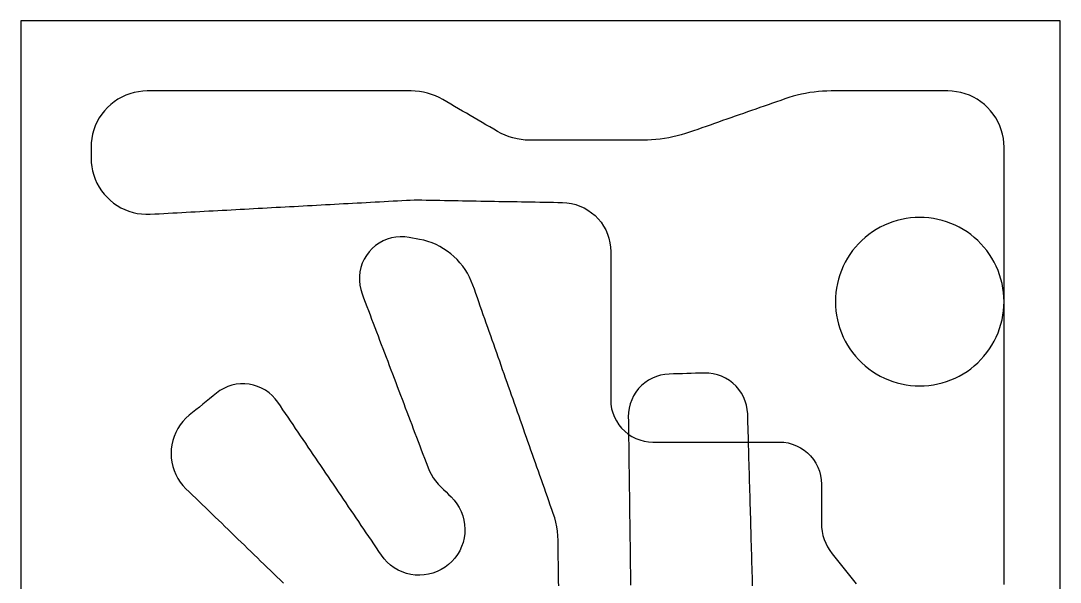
# Model space of a CAD drawing. Header units: millimetres. Extents: x 180000 to 328000, y 0 to 160000.
# Drawn here: x 180000 to 328000, y 80038 to 160000 of the extents above; entities that cross this region are included whole.
import ezdxf

# ---------------------------------------------------------------- set-up
doc = ezdxf.new("R2010")
doc.units = ezdxf.units.MM
for name, color, linetype in [('FLOOR', 8, 'Continuous'), ('LOWER', 4, 'Continuous'), ('MIDDLE', 30, 'Continuous'), ('UPPER', 3, 'Continuous')]:
    doc.layers.add(name, color=color, linetype=linetype)

msp = doc.modelspace()

# ---------------------------------------------------------------- linework, layer by layer
at = {"layer": 'FLOOR'}
msp.add_lwpolyline([(180000, 0), (328000, 0), (328000, 160000), (180000, 160000)], close=True, dxfattribs=at)
at = {"layer": 'LOWER'}
for p, q in [((306059, 131842, 1133), (305420, 131719, 1176)), ((306703, 131930, 1090), (306059, 131842, 1133)), ((307350, 131982, 1047), (306703, 131930, 1090)), ((308000, 132000, 1006), (307350, 131982, 1047)), ((308650, 131982, 966), (308000, 132000, 1006)), ((309297, 131930, 927), (308650, 131982, 966)), ((309941, 131842, 888), (309297, 131930, 927)), ((310580, 131719, 851), (309941, 131842, 888)), ((301813, 130282, 1455), (301266, 129932, 1504)), ((302379, 130602, 1407), (301813, 130282, 1455)), ((302961, 130891, 1359), (302379, 130602, 1407)), ((303558, 131148, 1312), (302961, 130891, 1359)), ((304168, 131372, 1266), (303558, 131148, 1312)), ((304790, 131563, 1221), (304168, 131372, 1266)), ((305420, 131719, 1176), (304790, 131563, 1221)), ((311210, 131563, 815), (310580, 131719, 851)), ((311832, 131372, 780), (311210, 131563, 815)), ((312442, 131148, 746), (311832, 131372, 780)), ((313039, 130891, 713), (312442, 131148, 746)), ((313621, 130602, 682), (313039, 130891, 713)), ((314187, 130282, 651), (313621, 130602, 682)), ((314734, 129932, 622), (314187, 130282, 651)), ((300231, 129146, 1603), (299748, 128712, 1654)), ((300738, 129553, 1553), (300231, 129146, 1603)), ((301266, 129932, 1504), (300738, 129553, 1553)), ((315262, 129553, 594), (314734, 129932, 622)), ((315769, 129146, 568), (315262, 129553, 594)), ((316252, 128712, 543), (315769, 129146, 568)), ((298854, 127769, 1756), (298447, 127262, 1808)), ((299288, 128252, 1704), (298854, 127769, 1756)), ((299748, 128712, 1654), (299288, 128252, 1704)), ((316712, 128252, 519), (316252, 128712, 543)), ((317146, 127769, 496), (316712, 128252, 519)), ((317553, 127262, 476), (317146, 127769, 496)), ((297718, 126187, 1912), (297398, 125621, 1965)), ((298068, 126734, 1860), (297718, 126187, 1912)), ((298447, 127262, 1808), (298068, 126734, 1860)), ((317932, 126734, 456), (317553, 127262, 476)), ((318282, 126187, 438), (317932, 126734, 456)), ((318602, 125621, 422), (318282, 126187, 438)), ((296852, 124442, 2072), (296628, 123832, 2125)), ((297109, 125039, 2018), (296852, 124442, 2072)), ((297398, 125621, 1965), (297109, 125039, 2018)), ((318891, 125039, 407), (318602, 125621, 422)), ((319148, 124442, 394), (318891, 125039, 407)), ((319372, 123832, 383), (319148, 124442, 394)), ((296437, 123210, 2179), (296281, 122580, 2233)), ((296628, 123832, 2125), (296437, 123210, 2179)), ((319563, 123210, 373), (319372, 123832, 383)), ((319719, 122580, 365), (319563, 123210, 373)), ((296158, 121941, 2287), (296070, 121297, 2341)), ((296281, 122580, 2233), (296158, 121941, 2287)), ((319842, 121941, 358), (319719, 122580, 365)), ((319930, 121297, 354), (319842, 121941, 358)), ((296018, 120650, 2396), (296000, 120000, 2450)), ((296070, 121297, 2341), (296018, 120650, 2396)), ((319982, 120650, 351), (319930, 121297, 354)), ((320000, 120000, 350), (319982, 120650, 351)), ((320000, 119350, 350), (320000, 120000, 350)), ((320000, 118701, 350), (320000, 119350, 350)), ((320000, 118051, 350), (320000, 118701, 350)), ((320000, 117402, 350), (320000, 118051, 350)), ((320000, 116752, 350), (320000, 117402, 350)), ((320000, 116103, 350), (320000, 116752, 350)), ((320000, 115453, 350), (320000, 116103, 350)), ((320000, 114803, 350), (320000, 115453, 350)), ((320000, 114154, 350), (320000, 114803, 350)), ((320000, 113504, 350), (320000, 114154, 350)), ((320000, 112855, 350), (320000, 113504, 350)), ((320000, 112205, 350), (320000, 112855, 350)), ((320000, 111556, 350), (320000, 112205, 350)), ((320000, 110906, 350), (320000, 111556, 350)), ((320000, 110256, 350), (320000, 110906, 350)), ((320000, 109607, 350), (320000, 110256, 350)), ((320000, 108957, 350), (320000, 109607, 350)), ((210053, 108092, 1900), (209463, 107897, 1900)), ((210660, 108225, 1900), (210053, 108092, 1900)), ((211278, 108295, 1900), (210660, 108225, 1900)), ((211899, 108301, 1900), (211278, 108295, 1900)), ((212518, 108242, 1900), (211899, 108301, 1900)), ((213127, 108119, 1900), (212518, 108242, 1900)), ((213721, 107934, 1900), (213127, 108119, 1900)), ((320000, 108308, 350), (320000, 108957, 350)), ((320000, 107658, 350), (320000, 108308, 350)), ((207373, 106568, 1900), (206888, 106174, 1900)), ((207858, 106962, 1900), (207373, 106568, 1900)), ((208360, 107329, 1900), (207858, 106962, 1900)), ((208897, 107641, 1900), (208360, 107329, 1900)), ((209463, 107897, 1900), (208897, 107641, 1900)), ((214292, 107689, 1900), (213721, 107934, 1900)), ((214834, 107386, 1900), (214292, 107689, 1900)), ((215343, 107029, 1900), (214834, 107386, 1900)), ((215811, 106620, 1900), (215343, 107029, 1900)), ((216235, 106166, 1900), (215811, 106620, 1900)), ((320000, 107009, 350), (320000, 107658, 350)), ((320000, 106359, 350), (320000, 107009, 350)), ((205917, 105386, 1900), (205432, 104992, 1900)), ((206402, 105780, 1900), (205917, 105386, 1900)), ((206888, 106174, 1900), (206402, 105780, 1900)), ((216610, 105670, 1900), (216235, 106166, 1900)), ((216970, 105139, 1901), (216610, 105670, 1900)), ((217329, 104607, 1903), (216970, 105139, 1901)), ((320000, 105709, 350), (320000, 106359, 350)), ((320000, 105060, 350), (320000, 105709, 350)), ((203977, 103809, 1900), (203512, 103395, 1900)), ((204462, 104203, 1900), (203977, 103809, 1900)), ((204947, 104597, 1900), (204462, 104203, 1900)), ((205432, 104992, 1900), (204947, 104597, 1900)), ((217689, 104076, 1908), (217329, 104607, 1903)), ((218049, 103545, 1913), (217689, 104076, 1908)), ((320000, 104410, 350), (320000, 105060, 350)), ((320000, 103761, 350), (320000, 104410, 350)), ((320000, 103111, 350), (320000, 103761, 350)), ((202701, 102453, 1900), (202362, 101931, 1900)), ((203086, 102942, 1900), (202701, 102453, 1900)), ((203512, 103395, 1900), (203086, 102942, 1900)), ((218409, 103014, 1920), (218049, 103545, 1913)), ((218768, 102482, 1929), (218409, 103014, 1920)), ((219128, 101951, 1939), (218768, 102482, 1929)), ((320000, 102462, 350), (320000, 103111, 350)), ((320000, 101812, 350), (320000, 102462, 350)), ((201828, 100809, 1900), (201638, 100216, 1900)), ((202070, 101382, 1900), (201828, 100809, 1900)), ((202362, 101931, 1900), (202070, 101382, 1900)), ((219488, 101420, 1950), (219128, 101951, 1939)), ((219847, 100888, 1962), (219488, 101420, 1950)), ((220207, 100357, 1975), (219847, 100888, 1962)), ((236344, 100687, 2446), (236572, 100086, 2435)), ((320000, 101162, 350), (320000, 101812, 350)), ((320000, 100513, 350), (320000, 101162, 350)), ((201501, 99609, 1900), (201419, 98992, 1900)), ((201638, 100216, 1900), (201501, 99609, 1900)), ((220567, 99826, 1989), (220207, 100357, 1975)), ((220927, 99295, 2003), (220567, 99826, 1989)), ((221286, 98763, 2019), (220927, 99295, 2003)), ((236572, 100086, 2435), (236800, 99485, 2425)), ((236800, 99485, 2425), (237028, 98884, 2416)), ((320000, 99863, 350), (320000, 100513, 350)), ((320000, 99214, 350), (320000, 99863, 350)), ((320000, 98564, 350), (320000, 99214, 350)), ((201419, 98992, 1900), (201392, 98370, 1900)), ((201392, 98370, 1900), (201420, 97749, 1900)), ((201420, 97749, 1900), (201504, 97132, 1900)), ((221646, 98232, 2035), (221286, 98763, 2019)), ((222006, 97701, 2052), (221646, 98232, 2035)), ((222365, 97170, 2069), (222006, 97701, 2052)), ((237028, 98884, 2416), (237256, 98283, 2409)), ((237256, 98283, 2409), (237484, 97682, 2404)), ((237484, 97682, 2404), (237712, 97081, 2401)), ((320000, 97915, 350), (320000, 98564, 350)), ((320000, 97265, 350), (320000, 97915, 350)), ((201504, 97132, 1900), (201641, 96525, 1900)), ((201641, 96525, 1900), (201833, 95933, 1900)), ((222725, 96638, 2087), (222365, 97170, 2069)), ((223085, 96107, 2104), (222725, 96638, 2087)), ((237712, 97081, 2401), (237940, 96480, 2400)), ((237940, 96480, 2400), (238166, 95944, 2400)), ((320000, 96615, 350), (320000, 97265, 350)), ((320000, 95966, 350), (320000, 96615, 350)), ((201833, 95933, 1900), (202075, 95360, 1900)), ((202075, 95360, 1900), (202368, 94811, 1900)), ((202368, 94811, 1900), (202709, 94290, 1900)), ((223444, 95576, 2123), (223085, 96107, 2104)), ((223804, 95044, 2141), (223444, 95576, 2123)), ((224164, 94513, 2159), (223804, 95044, 2141)), ((238166, 95944, 2400), (238430, 95426, 2400)), ((238430, 95426, 2400), (238732, 94928, 2400)), ((238732, 94928, 2400), (239068, 94454, 2400)), ((320000, 95316, 350), (320000, 95966, 350)), ((320000, 94667, 350), (320000, 95316, 350)), ((202709, 94290, 1900), (203094, 93802, 1900)), ((203094, 93802, 1900), (203521, 93349, 1900)), ((203521, 93349, 1900), (203984, 92901, 1900)), ((224524, 93982, 2177), (224164, 94513, 2159)), ((224883, 93451, 2196), (224524, 93982, 2177)), ((225243, 92919, 2213), (224883, 93451, 2196)), ((239068, 94454, 2400), (239438, 94005, 2400)), ((239438, 94005, 2400), (239840, 93585, 2400)), ((239840, 93585, 2400), (240199, 93236, 2400)), ((320000, 94017, 350), (320000, 94667, 350)), ((320000, 93368, 350), (320000, 94017, 350)), ((320000, 92718, 350), (320000, 93368, 350)), ((203984, 92901, 1900), (204446, 92454, 1898)), ((204446, 92454, 1898), (204908, 92006, 1896)), ((204908, 92006, 1896), (205370, 91558, 1893)), ((225603, 92388, 2231), (225243, 92919, 2213)), ((225962, 91857, 2248), (225603, 92388, 2231)), ((226322, 91325, 2265), (225962, 91857, 2248)), ((240199, 93236, 2400), (240557, 92887, 2400)), ((240557, 92887, 2400), (240915, 92539, 2400)), ((240915, 92539, 2400), (241274, 92190, 2400)), ((241274, 92190, 2400), (241709, 91722, 2400)), ((320000, 92068, 350), (320000, 92718, 350)), ((320000, 91419, 350), (320000, 92068, 350)), ((205370, 91558, 1893), (205832, 91111, 1889)), ((205832, 91111, 1889), (206294, 90663, 1884)), ((206294, 90663, 1884), (206756, 90215, 1878)), ((226682, 90794, 2281), (226322, 91325, 2265)), ((227042, 90263, 2297), (226682, 90794, 2281)), ((241709, 91722, 2400), (242097, 91214, 2400)), ((242097, 91214, 2400), (242433, 90670, 2400)), ((242433, 90670, 2400), (242713, 90095, 2400)), ((320000, 90769, 350), (320000, 91419, 350)), ((320000, 90120, 350), (320000, 90769, 350)), ((206756, 90215, 1878), (207218, 89768, 1872)), ((207218, 89768, 1872), (207680, 89320, 1865)), ((207680, 89320, 1865), (208143, 88872, 1857)), ((208143, 88872, 1857), (208605, 88425, 1849)), ((227401, 89732, 2311), (227042, 90263, 2297)), ((227761, 89200, 2325), (227401, 89732, 2311)), ((228121, 88669, 2338), (227761, 89200, 2325)), ((242713, 90095, 2400), (242936, 89496, 2400)), ((242936, 89496, 2400), (243099, 88878, 2400)), ((243099, 88878, 2400), (243201, 88247, 2400)), ((320000, 89470, 350), (320000, 90120, 350)), ((320000, 88821, 350), (320000, 89470, 350)), ((320000, 88171, 350), (320000, 88821, 350)), ((208605, 88425, 1849), (209067, 87977, 1839)), ((209067, 87977, 1839), (209529, 87529, 1830)), ((209529, 87529, 1830), (209991, 87081, 1820)), ((228480, 88138, 2350), (228121, 88669, 2338)), ((228840, 87607, 2361), (228480, 88138, 2350)), ((229200, 87075, 2371), (228840, 87607, 2361)), ((243201, 88247, 2400), (243240, 87609, 2400)), ((243240, 87609, 2400), (243216, 86970, 2400)), ((320000, 87521, 350), (320000, 88171, 350)), ((320000, 86872, 350), (320000, 87521, 350)), ((209991, 87081, 1820), (210453, 86634, 1809)), ((210453, 86634, 1809), (210915, 86186, 1798)), ((210915, 86186, 1798), (211377, 85738, 1786)), ((229560, 86544, 2380), (229200, 87075, 2371)), ((229919, 86013, 2387), (229560, 86544, 2380)), ((230279, 85481, 2392), (229919, 86013, 2387)), ((243130, 86336, 2400), (242981, 85715, 2400)), ((243216, 86970, 2400), (243130, 86336, 2400)), ((320000, 86222, 350), (320000, 86872, 350)), ((320000, 85573, 350), (320000, 86222, 350)), ((211377, 85738, 1786), (211839, 85291, 1774)), ((211839, 85291, 1774), (212301, 84843, 1762)), ((212301, 84843, 1762), (212764, 84395, 1749)), ((212764, 84395, 1749), (213226, 83948, 1736)), ((230639, 84950, 2397), (230279, 85481, 2392)), ((230998, 84419, 2399), (230639, 84950, 2397)), ((231358, 83888, 2400), (230998, 84419, 2399)), ((242506, 84529, 2400), (242183, 83978, 2400)), ((242773, 85110, 2400), (242506, 84529, 2400)), ((242981, 85715, 2400), (242773, 85110, 2400)), ((320000, 84923, 350), (320000, 85573, 350)), ((320000, 84274, 350), (320000, 84923, 350)), ((213226, 83948, 1736), (213688, 83500, 1722)), ((213688, 83500, 1722), (214150, 83052, 1708)), ((214150, 83052, 1708), (214612, 82605, 1694)), ((231742, 83376, 2400), (231358, 83888, 2400)), ((232174, 82906, 2400), (231742, 83376, 2400)), ((232651, 82479, 2400), (232174, 82906, 2400)), ((241383, 82982, 2400), (240913, 82548, 2400)), ((241807, 83460, 2400), (241383, 82982, 2400)), ((242183, 83978, 2400), (241807, 83460, 2400)), ((320000, 83624, 350), (320000, 84274, 350)), ((320000, 82974, 350), (320000, 83624, 350)), ((320000, 82325, 350), (320000, 82974, 350)), ((214612, 82605, 1694), (215074, 82157, 1680)), ((215074, 82157, 1680), (215536, 81709, 1666)), ((215536, 81709, 1666), (215998, 81261, 1651)), ((233167, 82102, 2400), (232651, 82479, 2400)), ((233718, 81777, 2400), (233167, 82102, 2400)), ((234298, 81508, 2400), (233718, 81777, 2400)), ((234901, 81297, 2400), (234298, 81508, 2400)), ((239283, 81550, 2400), (238683, 81329, 2400)), ((239858, 81828, 2400), (239283, 81550, 2400)), ((240404, 82162, 2400), (239858, 81828, 2400)), ((240913, 82548, 2400), (240404, 82162, 2400)), ((320000, 81675, 350), (320000, 82325, 350)), ((320000, 81026, 350), (320000, 81675, 350)), ((215998, 81261, 1651), (216460, 80814, 1637)), ((216460, 80814, 1637), (216923, 80366, 1622)), ((216923, 80366, 1622), (217385, 79918, 1607)), ((235523, 81147, 2400), (234901, 81297, 2400)), ((236156, 81058, 2400), (235523, 81147, 2400)), ((236795, 81032, 2400), (236156, 81058, 2400)), ((237433, 81069, 2400), (236795, 81032, 2400)), ((238064, 81168, 2400), (237433, 81069, 2400)), ((238683, 81329, 2400), (238064, 81168, 2400)), ((320000, 80376, 350), (320000, 81026, 350)), ((320000, 79726, 350), (320000, 80376, 350))]:
    msp.add_line(p, q, dxfattribs=at)
at = {"layer": 'MIDDLE'}
for p, q in [((195528, 149608, 4550), (194939, 149391, 4550)), ((196132, 149779, 4550), (195528, 149608, 4550)), ((196749, 149902, 4550), (196132, 149779, 4550)), ((197372, 149975, 4550), (196749, 149902, 4550)), ((198000, 150000, 4550), (197372, 149975, 4550)), ((198648, 150000, 4550), (198000, 150000, 4550)), ((199295, 150000, 4550), (198648, 150000, 4550)), ((199943, 150000, 4550), (199295, 150000, 4550)), ((200591, 150000, 4550), (199943, 150000, 4550)), ((201239, 150000, 4550), (200591, 150000, 4550)), ((201886, 150000, 4550), (201239, 150000, 4550)), ((202534, 150000, 4550), (201886, 150000, 4550)), ((203182, 150000, 4550), (202534, 150000, 4550)), ((203829, 150000, 4550), (203182, 150000, 4550)), ((204477, 150000, 4550), (203829, 150000, 4550)), ((205125, 150000, 4550), (204477, 150000, 4550)), ((205772, 150000, 4550), (205125, 150000, 4550)), ((206420, 150000, 4550), (205772, 150000, 4550)), ((207068, 150000, 4550), (206420, 150000, 4550)), ((207716, 150000, 4554), (207068, 150000, 4550)), ((208363, 150000, 4563), (207716, 150000, 4554)), ((209011, 150000, 4578), (208363, 150000, 4563)), ((209659, 150000, 4597), (209011, 150000, 4578)), ((210306, 150000, 4622), (209659, 150000, 4597)), ((210954, 150000, 4652), (210306, 150000, 4622)), ((211602, 150000, 4688), (210954, 150000, 4652)), ((212249, 150000, 4729), (211602, 150000, 4688)), ((212897, 150000, 4774), (212249, 150000, 4729)), ((213545, 150000, 4826), (212897, 150000, 4774)), ((214193, 150000, 4882), (213545, 150000, 4826)), ((214840, 150000, 4944), (214193, 150000, 4882)), ((215488, 150000, 4894), (214840, 150000, 4944)), ((216136, 150000, 4836), (215488, 150000, 4894)), ((216783, 150000, 4784), (216136, 150000, 4836)), ((217431, 150000, 4737), (216783, 150000, 4784)), ((218079, 150000, 4696), (217431, 150000, 4737)), ((218727, 150000, 4659), (218079, 150000, 4696)), ((219374, 150000, 4628), (218727, 150000, 4659)), ((220022, 150000, 4602), (219374, 150000, 4628)), ((220670, 150000, 4581), (220022, 150000, 4602)), ((221317, 150000, 4566), (220670, 150000, 4581)), ((221965, 150000, 4556), (221317, 150000, 4566)), ((222613, 150000, 4551), (221965, 150000, 4556)), ((223260, 150000, 4550), (222613, 150000, 4551)), ((223908, 150000, 4550), (223260, 150000, 4550)), ((224556, 150000, 4550), (223908, 150000, 4550)), ((225204, 150000, 4550), (224556, 150000, 4550)), ((225851, 150000, 4550), (225204, 150000, 4550)), ((226499, 150000, 4550), (225851, 150000, 4550)), ((227147, 150000, 4550), (226499, 150000, 4550)), ((227794, 150000, 4550), (227147, 150000, 4550)), ((228442, 150000, 4550), (227794, 150000, 4550)), ((229090, 150000, 4550), (228442, 150000, 4550)), ((229738, 150000, 4550), (229090, 150000, 4550)), ((230385, 150000, 4550), (229738, 150000, 4550)), ((231033, 150000, 4550), (230385, 150000, 4550)), ((231681, 150000, 4550), (231033, 150000, 4550)), ((232328, 150000, 4550), (231681, 150000, 4550)), ((232976, 150000, 4550), (232328, 150000, 4550)), ((233624, 150000, 4550), (232976, 150000, 4550)), ((234271, 150000, 4550), (233624, 150000, 4550)), ((234919, 150000, 4550), (234271, 150000, 4550)), ((235567, 150000, 4550), (234919, 150000, 4550)), ((236161, 149980, 4550), (235567, 150000, 4550)), ((236752, 149922, 4550), (236161, 149980, 4550)), ((237337, 149824, 4550), (236752, 149922, 4550)), ((237916, 149688, 4550), (237337, 149824, 4550)), ((238484, 149514, 4550), (237916, 149688, 4550)), ((239039, 149303, 4550), (238484, 149514, 4550)), ((291147, 149543, 4550), (290551, 149403, 4550)), ((291747, 149664, 4550), (291147, 149543, 4550)), ((292350, 149766, 4550), (291747, 149664, 4550)), ((292956, 149850, 4550), (292350, 149766, 4550)), ((293565, 149916, 4550), (292956, 149850, 4550)), ((294175, 149963, 4550), (293565, 149916, 4550)), ((294787, 149991, 4550), (294175, 149963, 4550)), ((295399, 150000, 4550), (294787, 149991, 4550)), ((296037, 150000, 4550), (295399, 150000, 4550)), ((296676, 150000, 4550), (296037, 150000, 4550)), ((297314, 150000, 4550), (296676, 150000, 4550)), ((297953, 150000, 4550), (297314, 150000, 4550)), ((298591, 150000, 4550), (297953, 150000, 4550)), ((299230, 150000, 4550), (298591, 150000, 4550)), ((299868, 150000, 4550), (299230, 150000, 4550)), ((300507, 150000, 4550), (299868, 150000, 4550)), ((301145, 150000, 4550), (300507, 150000, 4550)), ((301784, 150000, 4550), (301145, 150000, 4550)), ((302422, 150000, 4550), (301784, 150000, 4550)), ((303061, 150000, 4550), (302422, 150000, 4550)), ((303699, 150000, 4550), (303061, 150000, 4550)), ((304338, 150000, 4550), (303699, 150000, 4550)), ((304976, 150000, 4550), (304338, 150000, 4550)), ((305615, 150000, 4550), (304976, 150000, 4550)), ((306253, 150000, 4550), (305615, 150000, 4550)), ((306892, 150000, 4550), (306253, 150000, 4550)), ((307530, 150000, 4550), (306892, 150000, 4550)), ((308169, 150000, 4550), (307530, 150000, 4550)), ((308807, 150000, 4550), (308169, 150000, 4550)), ((309446, 150000, 4550), (308807, 150000, 4550)), ((310084, 150000, 4550), (309446, 150000, 4550)), ((310723, 150000, 4550), (310084, 150000, 4550)), ((311361, 150000, 4550), (310723, 150000, 4550)), ((312000, 150000, 4550), (311361, 150000, 4550)), ((312628, 149975, 4550), (312000, 150000, 4550)), ((313251, 149902, 4550), (312628, 149975, 4550)), ((313868, 149779, 4550), (313251, 149902, 4550)), ((314472, 149608, 4550), (313868, 149779, 4550)), ((315061, 149391, 4550), (314472, 149608, 4550)), ((192804, 148083, 4550), (192343, 147657, 4550)), ((193298, 148472, 4550), (192804, 148083, 4550)), ((193820, 148821, 4550), (193298, 148472, 4550)), ((194368, 149128, 4550), (193820, 148821, 4550)), ((194939, 149391, 4550), (194368, 149128, 4550)), ((239579, 149056, 4550), (239039, 149303, 4550)), ((240102, 148774, 4550), (239579, 149056, 4550)), ((240659, 148449, 4550), (240102, 148774, 4550)), ((241215, 148124, 4550), (240659, 148449, 4550)), ((241772, 147799, 4550), (241215, 148124, 4550)), ((286430, 148050, 4440), (285839, 147844, 4382)), ((287020, 148257, 4489), (286430, 148050, 4440)), ((287611, 148464, 4525), (287020, 148257, 4489)), ((288201, 148670, 4546), (287611, 148464, 4525)), ((288792, 148877, 4550), (288201, 148670, 4546)), ((289373, 149071, 4550), (288792, 148877, 4550)), ((289959, 149246, 4550), (289373, 149071, 4550)), ((290551, 149403, 4550), (289959, 149246, 4550)), ((315632, 149128, 4550), (315061, 149391, 4550)), ((316180, 148821, 4550), (315632, 149128, 4550)), ((316702, 148472, 4550), (316180, 148821, 4550)), ((317196, 148083, 4550), (316702, 148472, 4550)), ((317657, 147657, 4550), (317196, 148083, 4550)), ((191528, 146702, 4556), (191179, 146180, 4563)), ((191917, 147196, 4551), (191528, 146702, 4556)), ((192343, 147657, 4550), (191917, 147196, 4551)), ((242329, 147475, 4550), (241772, 147799, 4550)), ((242886, 147150, 4550), (242329, 147475, 4550)), ((243443, 146825, 4550), (242886, 147150, 4550)), ((244000, 146500, 4550), (243443, 146825, 4550)), ((282295, 146603, 4102), (281705, 146397, 4102)), ((282886, 146810, 4120), (282295, 146603, 4102)), ((283477, 147017, 4153), (282886, 146810, 4120)), ((284067, 147223, 4200), (283477, 147017, 4153)), ((284658, 147430, 4257), (284067, 147223, 4200)), ((285248, 147637, 4319), (284658, 147430, 4257)), ((285839, 147844, 4382), (285248, 147637, 4319)), ((318083, 147196, 4550), (317657, 147657, 4550)), ((318472, 146702, 4550), (318083, 147196, 4550)), ((318821, 146180, 4550), (318472, 146702, 4550)), ((190609, 145061, 4586), (190392, 144472, 4602)), ((190872, 145632, 4573), (190609, 145061, 4586)), ((191179, 146180, 4563), (190872, 145632, 4573)), ((244557, 146175, 4550), (244000, 146500, 4550)), ((245114, 145850, 4550), (244557, 146175, 4550)), ((245671, 145525, 4550), (245114, 145850, 4550)), ((246228, 145201, 4550), (245671, 145525, 4550)), ((246785, 144876, 4550), (246228, 145201, 4550)), ((278161, 145156, 4382), (277570, 144950, 4440)), ((278752, 145363, 4319), (278161, 145156, 4382)), ((279342, 145570, 4257), (278752, 145363, 4319)), ((279933, 145777, 4200), (279342, 145570, 4257)), ((280523, 145983, 4153), (279933, 145777, 4200)), ((281114, 146190, 4120), (280523, 145983, 4153)), ((281705, 146397, 4102), (281114, 146190, 4120)), ((319128, 145632, 4550), (318821, 146180, 4550)), ((319391, 145061, 4550), (319128, 145632, 4550)), ((319608, 144472, 4550), (319391, 145061, 4550)), ((190221, 143868, 4620), (190098, 143251, 4641)), ((190392, 144472, 4602), (190221, 143868, 4620)), ((247341, 144551, 4550), (246785, 144876, 4550)), ((247898, 144226, 4550), (247341, 144551, 4550)), ((248421, 143944, 4550), (247898, 144226, 4550)), ((248961, 143697, 4550), (248421, 143944, 4550)), ((249516, 143486, 4550), (248961, 143697, 4550)), ((273449, 143597, 4550), (272853, 143457, 4550)), ((274041, 143754, 4550), (273449, 143597, 4550)), ((274627, 143929, 4550), (274041, 143754, 4550)), ((275208, 144123, 4550), (274627, 143929, 4550)), ((275799, 144330, 4546), (275208, 144123, 4550)), ((276389, 144536, 4525), (275799, 144330, 4546)), ((276980, 144743, 4489), (276389, 144536, 4525)), ((277570, 144950, 4440), (276980, 144743, 4489)), ((319779, 143868, 4550), (319608, 144472, 4550)), ((319902, 143251, 4550), (319779, 143868, 4550)), ((190025, 142628, 4664), (190000, 142000, 4690)), ((190098, 143251, 4641), (190025, 142628, 4664)), ((250084, 143312, 4550), (249516, 143486, 4550)), ((250663, 143176, 4550), (250084, 143312, 4550)), ((251248, 143078, 4550), (250663, 143176, 4550)), ((251839, 143020, 4550), (251248, 143078, 4550)), ((252433, 143000, 4550), (251839, 143020, 4550)), ((253080, 143000, 4550), (252433, 143000, 4550)), ((253727, 143000, 4550), (253080, 143000, 4550)), ((254373, 143000, 4550), (253727, 143000, 4550)), ((255020, 143000, 4550), (254373, 143000, 4550)), ((255667, 143000, 4550), (255020, 143000, 4550)), ((256313, 143000, 4550), (255667, 143000, 4550)), ((256960, 143000, 4550), (256313, 143000, 4550)), ((257607, 143000, 4550), (256960, 143000, 4550)), ((258254, 143000, 4550), (257607, 143000, 4550)), ((258900, 143000, 4550), (258254, 143000, 4550)), ((259547, 143000, 4550), (258900, 143000, 4550)), ((260194, 143000, 4550), (259547, 143000, 4550)), ((260840, 143000, 4550), (260194, 143000, 4550)), ((261487, 143000, 4550), (260840, 143000, 4550)), ((262134, 143000, 4550), (261487, 143000, 4550)), ((262781, 143000, 4550), (262134, 143000, 4550)), ((263427, 143000, 4550), (262781, 143000, 4550)), ((264074, 143000, 4550), (263427, 143000, 4550)), ((264721, 143000, 4550), (264074, 143000, 4550)), ((265367, 143000, 4550), (264721, 143000, 4550)), ((266014, 143000, 4550), (265367, 143000, 4550)), ((266661, 143000, 4550), (266014, 143000, 4550)), ((267308, 143000, 4550), (266661, 143000, 4550)), ((267954, 143000, 4550), (267308, 143000, 4550)), ((268601, 143000, 4550), (267954, 143000, 4550)), ((269213, 143009, 4550), (268601, 143000, 4550)), ((269825, 143037, 4550), (269213, 143009, 4550)), ((270435, 143084, 4550), (269825, 143037, 4550)), ((271044, 143150, 4550), (270435, 143084, 4550)), ((271650, 143234, 4550), (271044, 143150, 4550)), ((272253, 143336, 4550), (271650, 143234, 4550)), ((272853, 143457, 4550), (272253, 143336, 4550)), ((319975, 142628, 4550), (319902, 143251, 4550)), ((320000, 142000, 4550), (319975, 142628, 4550)), ((190000, 142000, 4690), (190000, 141482, 4713)), ((190000, 141482, 4713), (190000, 140964, 4738)), ((190000, 140964, 4738), (190000, 140447, 4764)), ((320000, 141353, 4550), (320000, 142000, 4550)), ((320000, 140706, 4550), (320000, 141353, 4550)), ((320000, 140059, 4550), (320000, 140706, 4550)), ((190000, 140447, 4764), (190024, 139828, 4797)), ((190024, 139828, 4797), (190096, 139213, 4832)), ((190096, 139213, 4832), (190215, 138606, 4869)), ((320000, 139412, 4550), (320000, 140059, 4550)), ((320000, 138765, 4550), (320000, 139412, 4550)), ((190215, 138606, 4869), (190380, 138010, 4908)), ((190380, 138010, 4908), (190591, 137428, 4949)), ((320000, 138118, 4550), (320000, 138765, 4550)), ((320000, 137471, 4550), (320000, 138118, 4550)), ((190591, 137428, 4949), (190847, 136864, 4992)), ((190847, 136864, 4992), (191145, 136322, 5037)), ((191145, 136322, 5037), (191485, 135804, 5083)), ((320000, 136824, 4550), (320000, 137471, 4550)), ((320000, 136176, 4550), (320000, 136824, 4550)), ((320000, 135529, 4550), (320000, 136176, 4550)), ((191485, 135804, 5083), (191863, 135314, 5131)), ((191863, 135314, 5131), (192278, 134855, 5180)), ((192278, 134855, 5180), (192728, 134430, 5231)), ((320000, 134882, 4550), (320000, 135529, 4550)), ((320000, 134235, 4550), (320000, 134882, 4550)), ((192728, 134430, 5231), (193209, 134040, 5284)), ((193209, 134040, 5284), (193718, 133689, 5338)), ((193718, 133689, 5338), (194253, 133378, 5393)), ((194253, 133378, 5393), (194811, 133110, 5449)), ((320000, 133588, 4550), (320000, 134235, 4550)), ((320000, 132941, 4550), (320000, 133588, 4550)), ((194811, 133110, 5449), (195388, 132885, 5506)), ((195388, 132885, 5506), (195980, 132706, 5565)), ((195980, 132706, 5565), (196585, 132573, 5625)), ((196585, 132573, 5625), (197198, 132487, 5685)), ((197198, 132487, 5685), (197815, 132449, 5747)), ((197815, 132449, 5747), (198434, 132458, 5810)), ((198434, 132458, 5810), (199074, 132493, 5875)), ((199074, 132493, 5875), (199714, 132528, 5941)), ((199714, 132528, 5941), (200354, 132563, 6008)), ((200354, 132563, 6008), (200994, 132598, 6076)), ((200994, 132598, 6076), (201635, 132632, 6144)), ((201635, 132632, 6144), (202275, 132667, 6213)), ((202275, 132667, 6213), (202915, 132702, 6282)), ((202915, 132702, 6282), (203555, 132737, 6352)), ((203555, 132737, 6352), (204195, 132771, 6422)), ((204195, 132771, 6422), (204835, 132806, 6492)), ((204835, 132806, 6492), (205475, 132841, 6562)), ((205475, 132841, 6562), (206115, 132876, 6633)), ((206115, 132876, 6633), (206755, 132911, 6703)), ((320000, 132294, 4550), (320000, 132941, 4550)), ((320000, 131647, 4550), (320000, 132294, 4550)), ((320000, 131000, 4550), (320000, 131647, 4550)), ((320000, 130353, 4550), (320000, 131000, 4550)), ((320000, 129706, 4550), (320000, 130353, 4550)), ((232174, 128897, 3000), (231588, 128651, 3000)), ((232782, 129079, 3000), (232174, 128897, 3000)), ((233407, 129197, 3000), (232782, 129079, 3000)), ((234040, 129247, 3000), (233407, 129197, 3000)), ((234675, 129230, 3000), (234040, 129247, 3000)), ((235305, 129146, 3000), (234675, 129230, 3000)), ((235796, 129054, 3000), (235305, 129146, 3000)), ((236288, 128962, 3000), (235796, 129054, 3000)), ((236779, 128870, 3000), (236288, 128962, 3000)), ((237381, 128738, 3000), (236779, 128870, 3000)), ((320000, 129059, 4550), (320000, 129706, 4550)), ((320000, 128412, 4550), (320000, 129059, 4550)), ((230031, 127564, 3000), (229598, 127099, 3000)), ((230510, 127981, 3000), (230031, 127564, 3000)), ((231031, 128345, 3000), (230510, 127981, 3000)), ((231588, 128651, 3000), (231031, 128345, 3000)), ((237973, 128569, 3000), (237381, 128738, 3000)), ((238554, 128364, 3000), (237973, 128569, 3000)), ((239121, 128124, 3000), (238554, 128364, 3000)), ((239672, 127849, 3000), (239121, 128124, 3000)), ((240205, 127541, 3000), (239672, 127849, 3000)), ((240719, 127200, 3000), (240205, 127541, 3000)), ((320000, 127765, 4550), (320000, 128412, 4550)), ((320000, 127118, 4550), (320000, 127765, 4550)), ((228891, 126046, 3000), (228625, 125469, 3000)), ((229216, 126591, 3000), (228891, 126046, 3000)), ((229598, 127099, 3000), (229216, 126591, 3000)), ((241210, 126829, 3000), (240719, 127200, 3000)), ((241677, 126428, 3000), (241210, 126829, 3000)), ((242119, 125999, 3000), (241677, 126428, 3000)), ((242534, 125544, 3000), (242119, 125999, 3000)), ((320000, 126471, 4550), (320000, 127118, 4550)), ((320000, 125824, 4550), (320000, 126471, 4550)), ((320000, 125176, 4550), (320000, 125824, 4550)), ((228422, 124867, 3000), (228283, 124247, 3000)), ((228625, 125469, 3000), (228422, 124867, 3000)), ((242920, 125064, 3000), (242534, 125544, 3000)), ((243276, 124561, 3000), (242920, 125064, 3000)), ((243600, 124037, 3000), (243276, 124561, 3000)), ((320000, 124529, 4550), (320000, 125176, 4550)), ((320000, 123882, 4550), (320000, 124529, 4550)), ((228211, 123615, 3000), (228205, 122980, 3000)), ((228205, 122980, 3000), (228268, 122348, 3000)), ((228283, 124247, 3000), (228211, 123615, 3000)), ((243891, 123494, 3000), (243600, 124037, 3000)), ((244148, 122934, 3000), (243891, 123494, 3000)), ((244370, 122360, 3000), (244148, 122934, 3000)), ((320000, 123235, 4550), (320000, 123882, 4550)), ((320000, 122588, 4550), (320000, 123235, 4550)), ((228268, 122348, 3000), (228396, 121726, 3000)), ((228396, 121726, 3000), (228590, 121120, 3000)), ((244582, 121757, 3000), (244370, 122360, 3000)), ((244794, 121154, 3001), (244582, 121757, 3000)), ((320000, 121941, 4550), (320000, 122588, 4550)), ((320000, 121294, 4550), (320000, 121941, 4550)), ((228590, 121120, 3000), (228818, 120520, 2999)), ((228818, 120520, 2999), (229046, 119919, 2996)), ((229046, 119919, 2996), (229274, 119318, 2991)), ((245006, 120552, 3002), (244794, 121154, 3001)), ((245218, 119949, 3003), (245006, 120552, 3002)), ((245430, 119346, 3005), (245218, 119949, 3003)), ((296000, 120000, 2450), (296018, 119350, 2504)), ((319982, 119350, 4549), (320000, 120000, 4550)), ((320000, 120647, 4550), (320000, 121294, 4550)), ((320000, 120000, 4550), (320000, 120647, 4550)), ((229274, 119318, 2991), (229502, 118717, 2984)), ((229502, 118717, 2984), (229730, 118116, 2975)), ((245642, 118743, 3007), (245430, 119346, 3005)), ((245854, 118141, 3010), (245642, 118743, 3007)), ((296018, 119350, 2504), (296070, 118703, 2559)), ((296070, 118703, 2559), (296158, 118059, 2613)), ((319842, 118059, 4542), (319930, 118703, 4546)), ((319930, 118703, 4546), (319982, 119350, 4549)), ((229730, 118116, 2975), (229958, 117515, 2965)), ((229958, 117515, 2965), (230186, 116914, 2954)), ((246066, 117538, 3013), (245854, 118141, 3010)), ((246279, 116935, 3016), (246066, 117538, 3013)), ((246491, 116332, 3020), (246279, 116935, 3016)), ((296158, 118059, 2613), (296281, 117420, 2667)), ((296281, 117420, 2667), (296437, 116790, 2721)), ((319563, 116790, 4527), (319719, 117420, 4535)), ((319719, 117420, 4535), (319842, 118059, 4542)), ((230186, 116914, 2954), (230414, 116313, 2940)), ((230414, 116313, 2940), (230642, 115712, 2926)), ((230642, 115712, 2926), (230870, 115111, 2910)), ((246703, 115730, 3024), (246491, 116332, 3020)), ((246915, 115127, 3028), (246703, 115730, 3024)), ((296437, 116790, 2721), (296628, 116168, 2775)), ((296628, 116168, 2775), (296852, 115558, 2828)), ((296852, 115558, 2828), (297109, 114961, 2882)), ((318891, 114961, 4493), (319148, 115558, 4506)), ((319148, 115558, 4506), (319372, 116168, 4517)), ((319372, 116168, 4517), (319563, 116790, 4527)), ((230870, 115111, 2910), (231098, 114510, 2894)), ((231098, 114510, 2894), (231326, 113909, 2876)), ((247127, 114524, 3033), (246915, 115127, 3028)), ((247339, 113921, 3038), (247127, 114524, 3033)), ((297109, 114961, 2882), (297398, 114379, 2935)), ((297398, 114379, 2935), (297718, 113813, 2988)), ((318282, 113813, 4462), (318602, 114379, 4478)), ((318602, 114379, 4478), (318891, 114961, 4493)), ((231326, 113909, 2876), (231554, 113308, 2857)), ((231554, 113308, 2857), (231783, 112707, 2838)), ((231783, 112707, 2838), (232011, 112106, 2818)), ((247551, 113319, 3043), (247339, 113921, 3038)), ((247763, 112716, 3049), (247551, 113319, 3043)), ((247975, 112113, 3054), (247763, 112716, 3049)), ((297718, 113813, 2988), (298068, 113266, 3040)), ((298068, 113266, 3040), (298447, 112738, 3092)), ((298447, 112738, 3092), (298854, 112231, 3144)), ((317146, 112231, 4404), (317553, 112738, 4424)), ((317553, 112738, 4424), (317932, 113266, 4444)), ((317932, 113266, 4444), (318282, 113813, 4462)), ((232011, 112106, 2818), (232239, 111505, 2797)), ((232239, 111505, 2797), (232467, 110904, 2776)), ((248187, 111510, 3060), (247975, 112113, 3054)), ((248399, 110908, 3067), (248187, 111510, 3060)), ((298854, 112231, 3144), (299288, 111748, 3196)), ((299288, 111748, 3196), (299748, 111288, 3246)), ((299748, 111288, 3246), (300231, 110854, 3297)), ((315769, 110854, 4332), (316252, 111288, 4357)), ((316252, 111288, 4357), (316712, 111748, 4381)), ((316712, 111748, 4381), (317146, 112231, 4404)), ((232467, 110904, 2776), (232695, 110303, 2755)), ((232695, 110303, 2755), (232923, 109702, 2733)), ((232923, 109702, 2733), (233151, 109101, 2711)), ((248611, 110305, 3073), (248399, 110908, 3067)), ((248823, 109702, 3080), (248611, 110305, 3073)), ((249035, 109099, 3087), (248823, 109702, 3080)), ((271712, 109631, 4100), (271101, 109517, 4100)), ((272332, 109681, 4100), (271712, 109631, 4100)), ((272957, 109699, 4100), (272332, 109681, 4100)), ((273581, 109717, 4100), (272957, 109699, 4100)), ((274206, 109735, 4100), (273581, 109717, 4100)), ((274831, 109753, 4100), (274206, 109735, 4100)), ((275456, 109771, 4100), (274831, 109753, 4100)), ((276080, 109789, 4100), (275456, 109771, 4100)), ((276705, 109807, 4100), (276080, 109789, 4100)), ((277330, 109825, 4100), (276705, 109807, 4100)), ((277958, 109810, 4100), (277330, 109825, 4100)), ((278580, 109730, 4100), (277958, 109810, 4100)), ((279192, 109585, 4100), (278580, 109730, 4100)), ((279784, 109377, 4100), (279192, 109585, 4100)), ((300231, 110854, 3297), (300738, 110447, 3347)), ((300738, 110447, 3347), (301266, 110068, 3396)), ((301266, 110068, 3396), (301813, 109718, 3445)), ((301813, 109718, 3445), (302379, 109398, 3493)), ((313621, 109398, 4218), (314187, 109718, 4249)), ((314187, 109718, 4249), (314734, 110068, 4278)), ((314734, 110068, 4278), (315262, 110447, 4306)), ((315262, 110447, 4306), (315769, 110854, 4332)), ((233151, 109101, 2711), (233379, 108500, 2689)), ((233379, 108500, 2689), (233607, 107899, 2667)), ((249247, 108496, 3095), (249035, 109099, 3087)), ((249459, 107894, 3102), (249247, 108496, 3095)), ((268395, 108055, 4100), (267965, 107606, 4100)), ((268869, 108457, 4100), (268395, 108055, 4100)), ((269383, 108807, 4100), (268869, 108457, 4100)), ((269930, 109103, 4100), (269383, 108807, 4100)), ((270505, 109340, 4100), (269930, 109103, 4100)), ((271101, 109517, 4100), (270505, 109340, 4100)), ((280352, 109108, 4100), (279784, 109377, 4100)), ((280888, 108781, 4100), (280352, 109108, 4100)), ((281387, 108400, 4100), (280888, 108781, 4100)), ((281844, 107969, 4100), (281387, 108400, 4100)), ((302379, 109398, 3493), (302961, 109109, 3541)), ((302961, 109109, 3541), (303558, 108852, 3588)), ((303558, 108852, 3588), (304168, 108628, 3634)), ((304168, 108628, 3634), (304790, 108437, 3679)), ((304790, 108437, 3679), (305420, 108281, 3724)), ((305420, 108281, 3724), (306059, 108158, 3767)), ((306059, 108158, 3767), (306703, 108070, 3810)), ((306703, 108070, 3810), (307350, 108018, 3853)), ((308650, 108018, 3934), (309297, 108070, 3973)), ((309297, 108070, 3973), (309941, 108158, 4012)), ((309941, 108158, 4012), (310580, 108281, 4049)), ((310580, 108281, 4049), (311210, 108437, 4085)), ((311210, 108437, 4085), (311832, 108628, 4120)), ((311832, 108628, 4120), (312442, 108852, 4154)), ((312442, 108852, 4154), (313039, 109109, 4187)), ((313039, 109109, 4187), (313621, 109398, 4218)), ((233607, 107899, 2667), (233835, 107298, 2645)), ((233835, 107298, 2645), (234063, 106697, 2624)), ((234063, 106697, 2624), (234291, 106096, 2603)), ((249671, 107291, 3110), (249459, 107894, 3102)), ((249884, 106688, 3118), (249671, 107291, 3110)), ((250096, 106085, 3126), (249884, 106688, 3118)), ((267254, 106587, 4100), (266982, 106028, 4100)), ((267583, 107115, 4100), (267254, 106587, 4100)), ((267965, 107606, 4100), (267583, 107115, 4100)), ((282253, 107492, 4100), (281844, 107969, 4100)), ((282610, 106976, 4100), (282253, 107492, 4100)), ((282911, 106424, 4100), (282610, 106976, 4100)), ((307350, 108018, 3853), (308000, 108000, 3894)), ((308000, 108000, 3894), (308650, 108018, 3934)), ((234291, 106096, 2603), (234519, 105495, 2582)), ((234519, 105495, 2582), (234747, 104894, 2562)), ((250308, 105483, 3134), (250096, 106085, 3126)), ((250520, 104880, 3142), (250308, 105483, 3134)), ((266769, 105444, 4100), (266617, 104841, 4100)), ((266982, 106028, 4100), (266769, 105444, 4100)), ((283153, 105845, 4100), (282911, 106424, 4100)), ((283333, 105243, 4100), (283153, 105845, 4100)), ((283449, 104626, 4100), (283333, 105243, 4100)), ((234747, 104894, 2562), (234975, 104293, 2543)), ((234975, 104293, 2543), (235203, 103692, 2524)), ((235203, 103692, 2524), (235431, 103091, 2506)), ((250732, 104277, 3151), (250520, 104880, 3142)), ((250944, 103674, 3160), (250732, 104277, 3151)), ((251156, 103072, 3169), (250944, 103674, 3160)), ((266529, 104226, 4100), (266505, 103604, 4100)), ((266505, 103604, 4100), (266514, 102956, 4100)), ((266617, 104841, 4100), (266529, 104226, 4100)), ((283500, 104000, 4100), (283449, 104626, 4100)), ((283519, 103356, 4100), (283500, 104000, 4100)), ((235431, 103091, 2506), (235659, 102490, 2490)), ((235659, 102490, 2490), (235888, 101889, 2474)), ((251368, 102469, 3178), (251156, 103072, 3169)), ((251580, 101866, 3187), (251368, 102469, 3178)), ((266514, 102956, 4100), (266522, 102308, 4098)), ((266522, 102308, 4098), (266531, 101659, 4096)), ((283537, 102712, 4101), (283519, 103356, 4100)), ((283556, 102068, 4102), (283537, 102712, 4101)), ((235888, 101889, 2474), (236116, 101288, 2460)), ((236116, 101288, 2460), (236344, 100687, 2446)), ((251792, 101263, 3196), (251580, 101866, 3187)), ((252004, 100661, 3205), (251792, 101263, 3196)), ((252216, 100058, 3215), (252004, 100661, 3205)), ((266531, 101659, 4096), (266539, 101011, 4093)), ((266539, 101011, 4093), (266548, 100363, 4089)), ((283574, 101424, 4103), (283556, 102068, 4102)), ((283593, 100779, 4105), (283574, 101424, 4103)), ((283611, 100135, 4107), (283593, 100779, 4105)), ((252428, 99455, 3224), (252216, 100058, 3215)), ((252640, 98852, 3234), (252428, 99455, 3224)), ((266548, 100363, 4089), (266556, 99714, 4085)), ((266556, 99714, 4085), (266565, 99066, 4080)), ((283630, 99491, 4110), (283611, 100135, 4107)), ((283648, 98847, 4112), (283630, 99491, 4110)), ((252852, 98249, 3243), (252640, 98852, 3234)), ((253064, 97647, 3253), (252852, 98249, 3243)), ((266565, 99066, 4080), (266573, 98418, 4074)), ((266573, 98418, 4074), (266582, 97769, 4068)), ((266582, 97769, 4068), (266590, 97121, 4061)), ((283667, 98203, 4115), (283648, 98847, 4112)), ((283685, 97559, 4119), (283667, 98203, 4115)), ((253276, 97044, 3263), (253064, 97647, 3253)), ((253488, 96441, 3273), (253276, 97044, 3263)), ((253701, 95838, 3282), (253488, 96441, 3273)), ((266590, 97121, 4061), (266599, 96473, 4053)), ((266599, 96473, 4053), (266607, 95824, 4045)), ((283704, 96915, 4123), (283685, 97559, 4119)), ((283723, 96271, 4127), (283704, 96915, 4123)), ((283741, 95627, 4131), (283723, 96271, 4127)), ((253913, 95236, 3292), (253701, 95838, 3282)), ((254125, 94633, 3302), (253913, 95236, 3292)), ((266607, 95824, 4045), (266616, 95176, 4036)), ((266616, 95176, 4036), (266625, 94527, 4027)), ((283760, 94982, 4136), (283741, 95627, 4131)), ((283778, 94338, 4141), (283760, 94982, 4136)), ((254337, 94030, 3312), (254125, 94633, 3302)), ((254549, 93427, 3322), (254337, 94030, 3312)), ((254761, 92825, 3331), (254549, 93427, 3322)), ((266625, 94527, 4027), (266633, 93879, 4017)), ((266633, 93879, 4017), (266642, 93231, 4007)), ((283797, 93694, 4146), (283778, 94338, 4141)), ((283815, 93050, 4151), (283797, 93694, 4146)), ((254973, 92222, 3341), (254761, 92825, 3331)), ((255185, 91619, 3351), (254973, 92222, 3341)), ((266642, 93231, 4007), (266650, 92582, 3996)), ((266650, 92582, 3996), (266659, 91934, 3985)), ((266659, 91934, 3985), (266667, 91286, 3974)), ((283834, 92406, 4157), (283815, 93050, 4151)), ((283852, 91762, 4163), (283834, 92406, 4157)), ((283871, 91118, 4169), (283852, 91762, 4163)), ((255397, 91016, 3361), (255185, 91619, 3351)), ((255609, 90414, 3370), (255397, 91016, 3361)), ((255821, 89811, 3380), (255609, 90414, 3370)), ((266667, 91286, 3974), (266676, 90637, 3963)), ((266676, 90637, 3963), (266684, 89989, 3951)), ((283890, 90474, 4175), (283871, 91118, 4169)), ((283908, 89830, 4182), (283890, 90474, 4175)), ((256020, 89194, 3389), (255821, 89811, 3380)), ((256184, 88568, 3399), (256020, 89194, 3389)), ((266684, 89989, 3951), (266693, 89341, 3939)), ((266693, 89341, 3939), (266701, 88692, 3926)), ((283927, 89186, 4188), (283908, 89830, 4182)), ((283945, 88541, 4195), (283927, 89186, 4188)), ((256315, 87933, 3408), (256184, 88568, 3399)), ((256412, 87292, 3418), (256315, 87933, 3408)), ((266701, 88692, 3926), (266710, 88044, 3914)), ((266710, 88044, 3914), (266718, 87396, 3901)), ((266718, 87396, 3901), (266727, 86747, 3889)), ((283964, 87897, 4202), (283945, 88541, 4195)), ((283982, 87253, 4209), (283964, 87897, 4202)), ((256473, 86647, 3427), (256412, 87292, 3418)), ((256500, 86000, 3436), (256473, 86647, 3427)), ((256509, 85351, 3445), (256500, 86000, 3436)), ((266727, 86747, 3889), (266735, 86099, 3876)), ((266735, 86099, 3876), (266744, 85451, 3863)), ((284001, 86609, 4217), (283982, 87253, 4209)), ((284019, 85965, 4224), (284001, 86609, 4217)), ((284038, 85321, 4232), (284019, 85965, 4224)), ((256519, 84702, 3454), (256509, 85351, 3445)), ((256528, 84052, 3462), (256519, 84702, 3454)), ((266744, 85451, 3863), (266753, 84802, 3850)), ((266753, 84802, 3850), (266761, 84154, 3837)), ((284056, 84677, 4239), (284038, 85321, 4232)), ((284075, 84033, 4247), (284056, 84677, 4239)), ((256537, 83403, 3471), (256528, 84052, 3462)), ((256546, 82754, 3479), (256537, 83403, 3471)), ((266761, 84154, 3837), (266770, 83505, 3824)), ((266770, 83505, 3824), (266778, 82857, 3811)), ((284094, 83389, 4255), (284075, 84033, 4247)), ((284112, 82744, 4263), (284094, 83389, 4255)), ((256556, 82105, 3487), (256546, 82754, 3479)), ((256565, 81456, 3495), (256556, 82105, 3487)), ((256574, 80806, 3503), (256565, 81456, 3495)), ((266778, 82857, 3811), (266787, 82209, 3799)), ((266787, 82209, 3799), (266795, 81560, 3786)), ((266795, 81560, 3786), (266804, 80912, 3774)), ((284131, 82100, 4271), (284112, 82744, 4263)), ((284149, 81456, 4279), (284131, 82100, 4271)), ((284168, 80812, 4288), (284149, 81456, 4279)), ((256584, 80157, 3510), (256574, 80806, 3503)), ((256593, 79508, 3517), (256584, 80157, 3510)), ((266804, 80912, 3774), (266812, 80264, 3761)), ((266812, 80264, 3761), (266821, 79615, 3749)), ((284186, 80168, 4296), (284168, 80812, 4288)), ((284205, 79524, 4304), (284186, 80168, 4296))]:
    msp.add_line(p, q, dxfattribs=at)
at = {"layer": 'UPPER'}
for p, q in [((211876, 133189, 7258), (212516, 133224, 7326)), ((212516, 133224, 7326), (213156, 133258, 7392)), ((213156, 133258, 7392), (213796, 133293, 7458)), ((213796, 133293, 7458), (214436, 133328, 7523)), ((214436, 133328, 7523), (215076, 133363, 7588)), ((215076, 133363, 7588), (215716, 133398, 7651)), ((215716, 133398, 7651), (216356, 133432, 7713)), ((216356, 133432, 7713), (216997, 133467, 7774)), ((216997, 133467, 7774), (217637, 133502, 7834)), ((217637, 133502, 7834), (218277, 133537, 7893)), ((218277, 133537, 7893), (218917, 133572, 7950)), ((218917, 133572, 7950), (219557, 133606, 8006)), ((219557, 133606, 8006), (220197, 133641, 8061)), ((220197, 133641, 8061), (220837, 133676, 8114)), ((220837, 133676, 8114), (221477, 133711, 8165)), ((221477, 133711, 8165), (222117, 133746, 8215)), ((222117, 133746, 8215), (222757, 133780, 8263)), ((222757, 133780, 8263), (223397, 133815, 8309)), ((223397, 133815, 8309), (224037, 133850, 8353)), ((224037, 133850, 8353), (224678, 133885, 8395)), ((224678, 133885, 8395), (225318, 133919, 8436)), ((225318, 133919, 8436), (225958, 133954, 8474)), ((225958, 133954, 8474), (226598, 133989, 8510)), ((226598, 133989, 8510), (227238, 134024, 8544)), ((227238, 134024, 8544), (227878, 134059, 8575)), ((227878, 134059, 8575), (228518, 134093, 8604)), ((228518, 134093, 8604), (229158, 134128, 8631)), ((229158, 134128, 8631), (229798, 134163, 8655)), ((229798, 134163, 8655), (230438, 134198, 8677)), ((230438, 134198, 8677), (231078, 134233, 8696)), ((231078, 134233, 8696), (231718, 134267, 8712)), ((231718, 134267, 8712), (232359, 134302, 8726)), ((232359, 134302, 8726), (232999, 134337, 8736)), ((232999, 134337, 8736), (233639, 134372, 8744)), ((233639, 134372, 8744), (234279, 134406, 8748)), ((234279, 134406, 8748), (234919, 134441, 8750)), ((234919, 134441, 8750), (235459, 134466, 8750)), ((235459, 134466, 8750), (236000, 134480, 8750)), ((236000, 134480, 8750), (236541, 134485, 8750)), ((236541, 134485, 8750), (237083, 134481, 8750)), ((237083, 134481, 8750), (237729, 134469, 8750)), ((237729, 134469, 8750), (238376, 134458, 8750)), ((238376, 134458, 8750), (239022, 134446, 8755)), ((239022, 134446, 8755), (239669, 134434, 8765)), ((239669, 134434, 8765), (240315, 134423, 8780)), ((240315, 134423, 8780), (240962, 134411, 8800)), ((240962, 134411, 8800), (241608, 134400, 8826)), ((241608, 134400, 8826), (242255, 134388, 8856)), ((242255, 134388, 8856), (242901, 134377, 8892)), ((242901, 134377, 8892), (243548, 134365, 8933)), ((243548, 134365, 8933), (244194, 134354, 8979)), ((244194, 134354, 8979), (244841, 134342, 9030)), ((244841, 134342, 9030), (245487, 134331, 9087)), ((245487, 134331, 9087), (246134, 134319, 9148)), ((246134, 134319, 9148), (246780, 134307, 9215)), ((246780, 134307, 9215), (247427, 134296, 9215)), ((247427, 134296, 9215), (248074, 134284, 9148)), ((248074, 134284, 9148), (248720, 134273, 9087)), ((248720, 134273, 9087), (249367, 134261, 9030)), ((249367, 134261, 9030), (250013, 134250, 8979)), ((250013, 134250, 8979), (250660, 134238, 8933)), ((250660, 134238, 8933), (251306, 134227, 8892)), ((251306, 134227, 8892), (251953, 134215, 8856)), ((251953, 134215, 8856), (252599, 134204, 8826)), ((252599, 134204, 8826), (253246, 134192, 8800)), ((253246, 134192, 8800), (253892, 134180, 8780)), ((253892, 134180, 8780), (254539, 134169, 8765)), ((254539, 134169, 8765), (255185, 134157, 8755)), ((255185, 134157, 8755), (255832, 134146, 8750)), ((255832, 134146, 8750), (256478, 134134, 8750)), ((256478, 134134, 8750), (257125, 134123, 8750)), ((257125, 134123, 8750), (257763, 134082, 8750)), ((257763, 134082, 8750), (258394, 133984, 8750)), ((258394, 133984, 8750), (259014, 133828, 8750)), ((259014, 133828, 8750), (259618, 133616, 8750)), ((259618, 133616, 8750), (260199, 133350, 8750)), ((260199, 133350, 8750), (260754, 133032, 8750)), ((206755, 132911, 6703), (207395, 132945, 6773)), ((207395, 132945, 6773), (208035, 132980, 6844)), ((208035, 132980, 6844), (208675, 133015, 6914)), ((208675, 133015, 6914), (209316, 133050, 6983)), ((209316, 133050, 6983), (209956, 133085, 7053)), ((209956, 133085, 7053), (210596, 133119, 7122)), ((210596, 133119, 7122), (211236, 133154, 7190)), ((211236, 133154, 7190), (211876, 133189, 7258)), ((260754, 133032, 8750), (261277, 132665, 8750)), ((261277, 132665, 8750), (261765, 132252, 8750)), ((261765, 132252, 8750), (262213, 131796, 8750)), ((262213, 131796, 8750), (262617, 131301, 8750)), ((262617, 131301, 8750), (262975, 130771, 8750)), ((262975, 130771, 8750), (263282, 130211, 8750)), ((263282, 130211, 8750), (263538, 129625, 8750)), ((263538, 129625, 8750), (263739, 129018, 8750)), ((263739, 129018, 8750), (263883, 128396, 8750)), ((263883, 128396, 8750), (263971, 127762, 8750)), ((263971, 127762, 8750), (264000, 127124, 8750)), ((264000, 127124, 8750), (264000, 126484, 8750)), ((264000, 126484, 8750), (264000, 125844, 8750)), ((264000, 125844, 8750), (264000, 125204, 8750)), ((264000, 125204, 8750), (264000, 124563, 8750)), ((264000, 124563, 8750), (264000, 123923, 8750)), ((264000, 123923, 8750), (264000, 123283, 8750)), ((264000, 123283, 8750), (264000, 122643, 8750)), ((264000, 122643, 8750), (264000, 122003, 8750)), ((264000, 122003, 8750), (264000, 121363, 8750)), ((264000, 121363, 8750), (264000, 120723, 8750)), ((264000, 120723, 8750), (264000, 120083, 8750)), ((264000, 120083, 8750), (264000, 119442, 8750)), ((264000, 119442, 8750), (264000, 118802, 8750)), ((264000, 118802, 8750), (264000, 118162, 8750)), ((264000, 118162, 8750), (264000, 117522, 8750)), ((264000, 117522, 8750), (264000, 116882, 8750)), ((264000, 116882, 8750), (264000, 116242, 8750)), ((264000, 116242, 8750), (264000, 115602, 8750)), ((264000, 115602, 8750), (264000, 114962, 8750)), ((264000, 114962, 8750), (264000, 114322, 8750)), ((264000, 114322, 8750), (264000, 113681, 8750)), ((264000, 113681, 8750), (264000, 113041, 8750)), ((264000, 113041, 8750), (264000, 112401, 8750)), ((264000, 112401, 8750), (264000, 111761, 8750)), ((264000, 111761, 8750), (264000, 111121, 8750)), ((264000, 111121, 8750), (264000, 110481, 8750)), ((264000, 110481, 8750), (264000, 109841, 8750)), ((264000, 109841, 8750), (264000, 109201, 8750)), ((264000, 109201, 8750), (264000, 108560, 8750)), ((264000, 108560, 8750), (264000, 107920, 8750)), ((264000, 107920, 8750), (264000, 107280, 8750)), ((264000, 107280, 8750), (264000, 106640, 8750)), ((264000, 106640, 8750), (264000, 106000, 8750)), ((264000, 106000, 8750), (264033, 105373, 8750)), ((264033, 105373, 8750), (264131, 104753, 8750)), ((264131, 104753, 8750), (264294, 104146, 8750)), ((264294, 104146, 8750), (264519, 103560, 8750)), ((264519, 103560, 8750), (264804, 103000, 8750)), ((264804, 103000, 8750), (265146, 102473, 8750)), ((265146, 102473, 8750), (265541, 101985, 8750)), ((265541, 101985, 8750), (265985, 101541, 8750)), ((265985, 101541, 8750), (266473, 101146, 8750)), ((266473, 101146, 8750), (267000, 100804, 8750)), ((267000, 100804, 8750), (267560, 100519, 8750)), ((267560, 100519, 8750), (268146, 100294, 8750)), ((268146, 100294, 8750), (268753, 100131, 8750)), ((268753, 100131, 8750), (269373, 100033, 8750)), ((269373, 100033, 8750), (270000, 100000, 8750)), ((270000, 100000, 8750), (270643, 100000, 8750)), ((270643, 100000, 8750), (271286, 100000, 8750)), ((271286, 100000, 8750), (271929, 100000, 8750)), ((271929, 100000, 8750), (272571, 100000, 8750)), ((272571, 100000, 8750), (273214, 100000, 8750)), ((273214, 100000, 8750), (273857, 100000, 8750)), ((273857, 100000, 8750), (274500, 100000, 8750)), ((274500, 100000, 8750), (275143, 100000, 8750)), ((275143, 100000, 8750), (275786, 100000, 8750)), ((275786, 100000, 8750), (276429, 100000, 8750)), ((276429, 100000, 8750), (277071, 100000, 8750)), ((277071, 100000, 8750), (277714, 100000, 8750)), ((277714, 100000, 8750), (278357, 100000, 8750)), ((278357, 100000, 8750), (279000, 100000, 8750)), ((279000, 100000, 8750), (279643, 100000, 8750)), ((279643, 100000, 8750), (280286, 100000, 8750)), ((280286, 100000, 8750), (280929, 100000, 8750)), ((280929, 100000, 8750), (281571, 100000, 8750)), ((281571, 100000, 8750), (282214, 100000, 8750)), ((282214, 100000, 8750), (282857, 100000, 8750)), ((282857, 100000, 8750), (283500, 100000, 8750)), ((283500, 100000, 8750), (284143, 100000, 8750)), ((284143, 100000, 8750), (284786, 100000, 8750)), ((284786, 100000, 8750), (285429, 100000, 8750)), ((285429, 100000, 8750), (286071, 100000, 8750)), ((286071, 100000, 8750), (286714, 100000, 8750)), ((286714, 100000, 8750), (287357, 100000, 8750)), ((287357, 100000, 8750), (288000, 100000, 8750)), ((288000, 100000, 8750), (288627, 99967, 8748)), ((288627, 99967, 8748), (289247, 99869, 8743)), ((289247, 99869, 8743), (289854, 99706, 8734)), ((289854, 99706, 8734), (290440, 99481, 8722)), ((290440, 99481, 8722), (291000, 99196, 8707)), ((291000, 99196, 8707), (291527, 98854, 8689)), ((291527, 98854, 8689), (292015, 98459, 8668)), ((292015, 98459, 8668), (292459, 98015, 8643)), ((292459, 98015, 8643), (292854, 97527, 8616)), ((292854, 97527, 8616), (293196, 97000, 8586)), ((293196, 97000, 8586), (293481, 96440, 8553)), ((293481, 96440, 8553), (293706, 95854, 8518)), ((293706, 95854, 8518), (293869, 95247, 8480)), ((293869, 95247, 8480), (293967, 94627, 8440)), ((293967, 94627, 8440), (294000, 94000, 8397)), ((294000, 94000, 8397), (294000, 93384, 8353)), ((294000, 93384, 8353), (294000, 92768, 8307)), ((294000, 92768, 8307), (294000, 92152, 8258)), ((294000, 92152, 8258), (294000, 91536, 8208)), ((294000, 91536, 8208), (294000, 90920, 8156)), ((294000, 90920, 8156), (294000, 90304, 8102)), ((294000, 90304, 8102), (294000, 89688, 8046)), ((294000, 89688, 8046), (294000, 89072, 7989)), ((294000, 89072, 7989), (294000, 88455, 7930)), ((294000, 88455, 7930), (294025, 87866, 7872)), ((294025, 87866, 7872), (294099, 87280, 7813)), ((294099, 87280, 7813), (294223, 86703, 7753)), ((294223, 86703, 7753), (294395, 86138, 7691)), ((294395, 86138, 7691), (294613, 85590, 7629)), ((294613, 85590, 7629), (294877, 85062, 7565)), ((294877, 85062, 7565), (295185, 84559, 7501)), ((295185, 84559, 7501), (295534, 84083, 7435)), ((295534, 84083, 7435), (295913, 83608, 7367)), ((295913, 83608, 7367), (296293, 83134, 7298)), ((296293, 83134, 7298), (296672, 82660, 7229)), ((296672, 82660, 7229), (297052, 82186, 7159)), ((297052, 82186, 7159), (297431, 81711, 7088)), ((297431, 81711, 7088), (297810, 81237, 7017)), ((297810, 81237, 7017), (298190, 80763, 6945)), ((298190, 80763, 6945), (298569, 80289, 6873)), ((298569, 80289, 6873), (298948, 79814, 6801))]:
    msp.add_line(p, q, dxfattribs=at)

doc.saveas('drawing.dxf')
